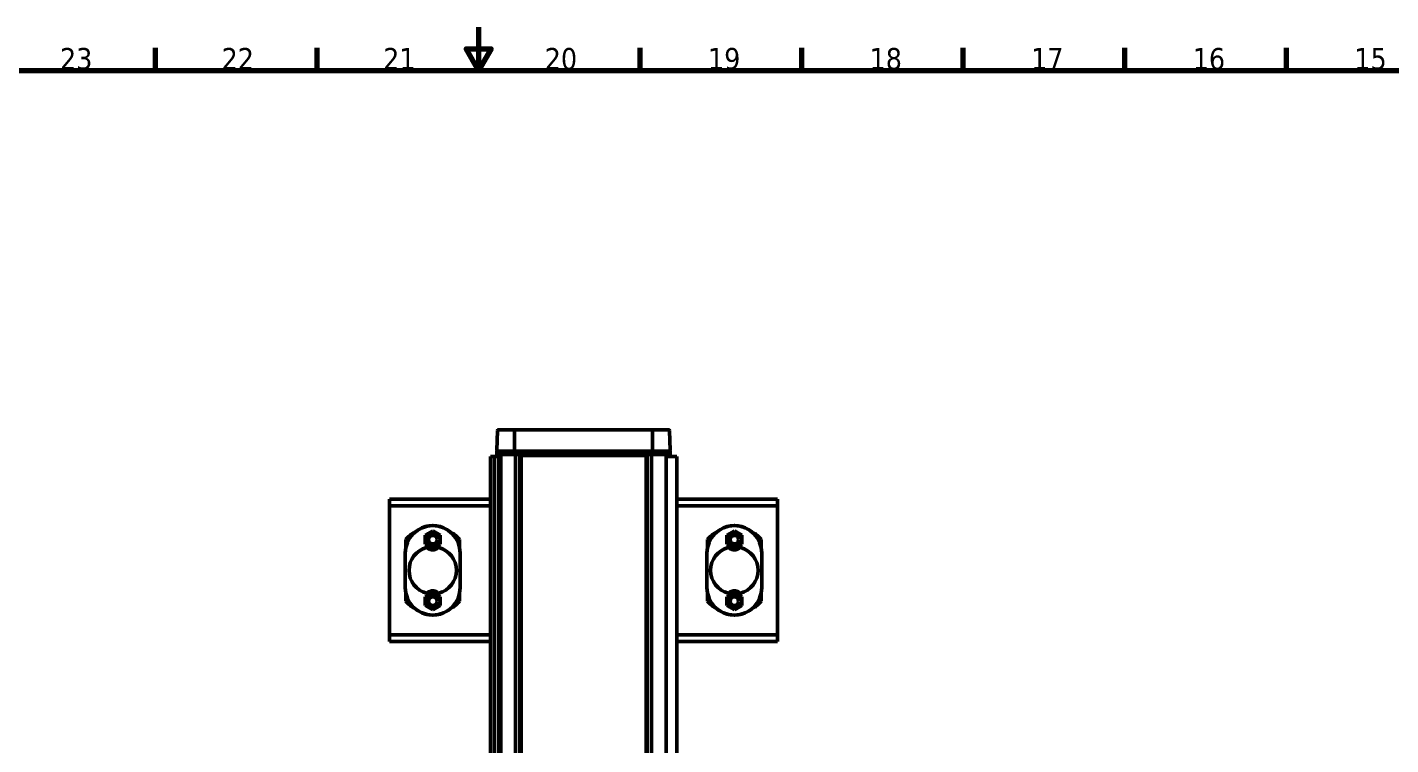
# Model space of a CAD drawing. Header units: millimetres. Extents: x 0 to 3000, y 0 to 3000.
# Drawn here: x 1291 to 1923, y 2667 to 3000 of the extents above; entities that cross this region are included whole.
import ezdxf

# ---------------------------------------------------------------- set-up
doc = ezdxf.new("R2010")
doc.units = ezdxf.units.MM
doc.layers.add('Border (ANSI)', color=7, linetype='Continuous', lineweight=70)
doc.layers.add('Visible (ANSI)', color=7, linetype='Continuous', lineweight=50)
doc.styles.add('Note Text (ANSI)', font='tahoma.ttf')

# ---------------------------------------------------------------- blocks, each defined once
blk = doc.blocks.new('Borders Default Border')
at = {"layer": 'Border (ANSI)'}
for p, q in [((1350, 2980), (1350, 2990.4)), ((1425, 2980), (1425, 2990.4)), ((1575, 2980), (1575, 2990.4)), ((1650, 2980), (1650, 2990.4)), ((1725, 2980), (1725, 2990.4)), ((1800, 2980), (1800, 2990.4)), ((1875, 2980), (1875, 2990.4))]:
    blk.add_line(p, q, dxfattribs=at)
at = {"layer": 'Border (ANSI)', "flags": 128}
for points in [[(1500, 3000), (1500, 2980), (1494.23, 2990), (1505.77, 2990), (1500, 2980)], [(20, 20), (20, 2980), (2980, 2980), (2980, 20), (20, 20)]]:
    blk.add_lwpolyline(points, dxfattribs=at)
at = {"layer": 'Border (ANSI)', "char_height": 10, "attachment_point": 7, "style": 'Note Text (ANSI)'}
for s, insert in [('23', (1305.72, 2980.19)), ('22', (1380.72, 2980.4)), ('21', (1455.72, 2980.4)), ('20', (1530.72, 2980.19)), ('19', (1606.49, 2980.21)), ('18', (1681.49, 2980.17)), ('17', (1756.49, 2980.4)), ('16', (1831.49, 2980.19)), ('15', (1906.49, 2980.19))]:
    blk.add_mtext(s, dxfattribs=dict(at, insert=insert))

msp = doc.modelspace()

# ---------------------------------------------------------------- linework, layer by layer
at = {"layer": 'Visible (ANSI)'}
for p, q in [((1508.7995, 2812.738), (1508.4852, 2803.738)), ((1509.2991, 2813.2206), (1510.9315, 2813.2206)), ((1510.9315, 2813.2206), (1511.2727, 2813.2206)), ((1516.7055, 2811.975), (1516.6977, 2803.738)), ((1516.8079, 2813.2206), (1580.6165, 2813.2206)), ((1580.7189, 2811.975), (1580.7267, 2803.738)), ((1586.152, 2813.2206), (1586.4928, 2813.2206)), ((1586.4928, 2813.2206), (1588.1252, 2813.2206)), ((1588.6249, 2812.738), (1588.9392, 2803.738)), ((1505.5945, 2800.7206), (1507.4117, 2800.7206)), ((1505.5945, 2800.7206), (1505.5945, 1802.7206)), ((1507.4117, 2800.7206), (1509.362, 2800.7206)), ((1507.4117, 1802.7206), (1507.4117, 2800.7206)), ((1508.4617, 2803.2206), (1509.8478, 2803.2206)), ((1508.4617, 2801.7206), (1508.4617, 2803.2206)), ((1509.8478, 2801.7206), (1508.4617, 2801.7206)), ((1508.6399, 2800.7206), (1508.6399, 2801.7206)), ((1508.802, 2800.7206), (1508.802, 2801.7206)), ((1509.2178, 2800.7206), (1509.2178, 2801.7206)), ((1509.3686, 2800.7206), (1509.362, 2800.7206)), ((1509.362, 2800.7206), (1509.362, 1802.7206)), ((1509.8609, 2800.7206), (1509.3686, 2800.7206)), ((1509.5512, 2801.7206), (1509.5512, 2800.7206)), ((1509.8478, 2803.2206), (1510.9978, 2803.2206)), ((1510.9978, 2801.7206), (1509.8478, 2801.7206)), ((1509.8609, 2800.7206), (1510.3747, 2800.7206)), ((1510.3747, 2801.7206), (1510.3747, 1801.7206)), ((1510.9978, 2803.2206), (1512.8418, 2803.2206)), ((1512.611, 2801.7206), (1510.9978, 2801.7206)), ((1512.611, 2801.7206), (1512.9731, 2801.7206)), ((1512.8418, 2803.2206), (1516.6678, 2803.2206)), ((1512.9731, 2801.7206), (1513.1328, 2801.7206)), ((1516.6678, 2801.7206), (1513.1328, 2801.7206)), ((1516.6678, 2803.2206), (1516.6678, 2801.7206)), ((1535.8978, 2803.2206), (1516.6678, 2803.2206)), ((1535.8978, 2801.7206), (1516.6678, 2801.7206)), ((1517.1714, 2801.7206), (1517.1714, 1801.7206)), ((1519.4668, 2801.4706), (1519.2168, 2801.2206)), ((1519.2168, 1802.2206), (1519.2168, 2801.2206)), ((1519.7168, 2801.7206), (1519.4668, 2801.4706)), ((1519.4668, 2801.4706), (1519.7168, 2801.2206)), ((1519.7168, 2801.2206), (1577.7168, 2801.2206)), ((1519.7168, 1802.2206), (1519.7168, 2801.2206)), ((1561.5269, 2803.2206), (1535.8978, 2803.2206)), ((1561.5269, 2801.7206), (1535.8978, 2801.7206)), ((1580.7569, 2803.2206), (1561.5269, 2803.2206)), ((1580.7569, 2801.7206), (1561.5269, 2801.7206)), ((1577.9668, 2801.4706), (1577.7168, 2801.7206)), ((1577.7168, 2801.2206), (1577.9668, 2801.4706)), ((1577.7168, 2801.2206), (1577.7168, 1802.2206)), ((1577.9668, 2801.4706), (1578.2168, 2801.2206)), ((1578.2168, 2801.2206), (1578.2168, 1802.2206)), ((1580.2621, 1801.7206), (1580.2621, 2801.7206)), ((1580.7569, 2803.2206), (1584.5828, 2803.2206)), ((1580.7569, 2801.7206), (1580.7569, 2803.2206)), ((1584.2659, 2801.7206), (1580.7569, 2801.7206)), ((1584.2659, 2801.7206), (1584.4604, 2801.7206)), ((1584.4604, 2801.7206), (1584.889, 2801.7206)), ((1584.5828, 2803.2206), (1586.4269, 2803.2206)), ((1586.4269, 2801.7206), (1584.889, 2801.7206)), ((1586.4269, 2803.2206), (1587.5769, 2803.2206)), ((1587.5769, 2801.7206), (1586.4269, 2801.7206)), ((1587.0588, 1801.7206), (1587.0588, 2801.7206)), ((1587.0588, 2800.7206), (1588.5002, 2800.7206)), ((1587.5769, 2803.2206), (1588.9629, 2803.2206)), ((1588.9629, 2801.7206), (1587.5769, 2801.7206)), ((1587.8823, 2800.7206), (1587.8823, 2801.7206)), ((1588.2157, 2801.7206), (1588.2157, 2800.7206)), ((1588.5002, 2800.7206), (1589.9748, 2800.7206)), ((1588.6315, 2801.7206), (1588.6315, 2800.7206)), ((1588.7936, 2800.7206), (1588.7936, 2801.7206)), ((1588.9629, 2801.7206), (1588.9629, 2803.2206)), ((1589.9748, 2800.7206), (1592.0391, 2800.7206)), ((1592.0391, 2800.7206), (1592.0391, 1802.7206)), ((1458.7168, 2777.9206), (1458.7168, 2780.9206)), ((1458.7168, 2780.9206), (1460.5493, 2780.9206)), ((1505.5945, 2780.9206), (1460.5493, 2780.9206)), ((1636.8843, 2780.9206), (1592.0391, 2780.9206)), ((1636.8843, 2780.9206), (1638.7168, 2780.9206)), ((1638.7168, 2780.9206), (1638.7168, 2777.9206)), ((1458.7168, 2717.9206), (1458.7168, 2777.9206)), ((1460.5493, 2777.9206), (1458.7168, 2777.9206)), ((1460.5493, 2777.9206), (1505.5945, 2777.9206)), ((1592.0391, 2777.9206), (1636.8843, 2777.9206)), ((1638.7168, 2777.9206), (1636.8843, 2777.9206)), ((1638.7168, 2777.9206), (1638.7168, 2717.9206)), ((1475.2168, 2764.1913), (1478.7168, 2766.212)), ((1478.7168, 2766.212), (1482.2168, 2764.1913)), ((1615.2168, 2764.1913), (1618.7168, 2766.212)), ((1618.7168, 2766.212), (1622.2168, 2764.1913)), ((1466.2168, 2762.1906), (1466.2168, 2758.433)), ((1467.4668, 2762.1706), (1467.4668, 2761.9206)), ((1475.2168, 2760.1498), (1475.2168, 2764.1913)), ((1478.7168, 2758.1291), (1475.2168, 2760.1498)), ((1482.2168, 2760.1498), (1478.7168, 2758.1291)), ((1482.2168, 2764.1913), (1482.2168, 2760.1498)), ((1489.9668, 2761.9206), (1489.9668, 2762.1706)), ((1491.2168, 2758.433), (1491.2168, 2762.1906)), ((1606.2168, 2762.1906), (1606.2168, 2758.433)), ((1607.4668, 2762.1706), (1607.4668, 2761.9206)), ((1615.2168, 2760.1498), (1615.2168, 2764.1913)), ((1618.7168, 2758.1291), (1615.2168, 2760.1498)), ((1622.2168, 2760.1498), (1618.7168, 2758.1291)), ((1622.2168, 2764.1913), (1622.2168, 2760.1498)), ((1629.9668, 2761.9206), (1629.9668, 2762.1706)), ((1631.2168, 2758.433), (1631.2168, 2762.1906)), ((1465.9668, 2755.9206), (1465.9668, 2739.9206)), ((1491.4668, 2739.9206), (1491.4668, 2755.9206)), ((1605.9668, 2755.9206), (1605.9668, 2739.9206)), ((1631.4668, 2739.9206), (1631.4668, 2755.9206)), ((1466.2168, 2737.4081), (1466.2168, 2733.6506)), ((1475.2168, 2735.6913), (1478.7168, 2737.712)), ((1475.2168, 2731.6498), (1475.2168, 2735.6913)), ((1478.7168, 2737.712), (1482.2168, 2735.6913)), ((1482.2168, 2735.6913), (1482.2168, 2731.6498)), ((1491.2168, 2733.6506), (1491.2168, 2737.4081)), ((1606.2168, 2737.4081), (1606.2168, 2733.6506)), ((1615.2168, 2735.6913), (1618.7168, 2737.712)), ((1615.2168, 2731.6498), (1615.2168, 2735.6913)), ((1618.7168, 2737.712), (1622.2168, 2735.6913)), ((1622.2168, 2735.6913), (1622.2168, 2731.6498)), ((1631.2168, 2733.6506), (1631.2168, 2737.4081)), ((1467.4668, 2733.9206), (1467.4668, 2733.6706)), ((1478.7168, 2729.6291), (1475.2168, 2731.6498)), ((1482.2168, 2731.6498), (1478.7168, 2729.6291)), ((1489.9668, 2733.6706), (1489.9668, 2733.9206)), ((1607.4668, 2733.9206), (1607.4668, 2733.6706)), ((1618.7168, 2729.6291), (1615.2168, 2731.6498)), ((1622.2168, 2731.6498), (1618.7168, 2729.6291)), ((1629.9668, 2733.6706), (1629.9668, 2733.9206)), ((1458.7168, 2717.9206), (1460.5493, 2717.9206)), ((1458.7168, 2714.9206), (1458.7168, 2717.9206)), ((1505.5945, 2717.9206), (1460.5493, 2717.9206)), ((1636.8843, 2717.9206), (1592.0391, 2717.9206)), ((1636.8843, 2717.9206), (1638.7168, 2717.9206)), ((1638.7168, 2717.9206), (1638.7168, 2714.9206)), ((1460.5493, 2714.9206), (1458.7168, 2714.9206)), ((1460.5493, 2714.9206), (1505.5945, 2714.9206)), ((1592.0391, 2714.9206), (1636.8843, 2714.9206)), ((1638.7168, 2714.9206), (1636.8843, 2714.9206))]:
    msp.add_line(p, q, dxfattribs=at)
for centre, radius in [((1478.7168, 2762.1706), 3.4442), ((1478.7168, 2762.1706), 2), ((1618.7168, 2762.1706), 3.4442), ((1618.7168, 2762.1706), 2), ((1478.7168, 2733.6706), 3.4442), ((1478.7168, 2733.6706), 2), ((1618.7168, 2733.6706), 3.4442), ((1618.7168, 2733.6706), 2)]:
    msp.add_circle(centre, radius, dxfattribs=at)
for centre, radius, start, end in [((1509.2991, 2812.7206), 0.5, 90, 178), ((1588.1252, 2812.7206), 0.5, 2, 90), ((1508.9849, 2803.7206), 0.5, 178, 270), ((1588.4395, 2803.7206), 0.5, 270, 2), ((1478.7168, 2755.9206), 12.75, 0, 180), ((1478.7168, 2751.4202), 16.5, 120.0559471, 139.2509456), ((1478.7168, 2755.685), 12.9856, 29.9632651, 150.0367349), ((1478.7168, 2751.4202), 16.5, 40.7490544, 59.9440529), ((1618.7168, 2755.9206), 12.75, 0, 180), ((1618.7168, 2751.4202), 16.5, 120.0559471, 139.2509456), ((1618.7168, 2755.685), 12.9856, 29.9632651, 150.0367349), ((1618.7168, 2751.4202), 16.5, 40.7490544, 59.9440529), ((1478.7168, 2747.9206), 11, 104.8976657, 255.1023343), ((1476.0173, 2758.0676), 0.5, 43.9569467, 104.8976657), ((1481.4162, 2758.0676), 0.5, 75.1023344, 136.0430533), ((1478.7168, 2747.9206), 11, 284.8976657, 75.1023343), ((1618.7168, 2747.9206), 11, 104.8976657, 255.1023343), ((1616.0173, 2758.0676), 0.5, 43.9569467, 104.8976657), ((1621.4162, 2758.0676), 0.5, 75.1023344, 136.0430533), ((1618.7168, 2747.9206), 11, 284.8976657, 75.1023343), ((1478.7168, 2739.9206), 12.75, 180, 0), ((1476.0173, 2737.7735), 0.5, 255.1023344, 316.0430533), ((1481.4162, 2737.7735), 0.5, 223.9569467, 284.8976657), ((1618.7168, 2739.9206), 12.75, 180, 0), ((1616.0173, 2737.7735), 0.5, 255.1023344, 316.0430533), ((1621.4162, 2737.7735), 0.5, 223.9569467, 284.8976657), ((1478.7168, 2744.4209), 16.5, 220.7490544, 239.9440529), ((1478.7168, 2740.1561), 12.9856, 209.9632651, 330.0367349), ((1478.7168, 2744.4209), 16.5, 300.0559471, 319.2509456), ((1618.7168, 2744.4209), 16.5, 220.7490544, 239.9440529), ((1618.7168, 2740.1561), 12.9856, 209.9632651, 330.0367349), ((1618.7168, 2744.4209), 16.5, 300.0559471, 319.2509456)]:
    msp.add_arc(centre, radius, start, end, dxfattribs=at)
for points, knots in [([(1516.8079, 2813.2206), (1516.4817, 2813.2206), (1516.1578, 2813.2206), (1515.8396, 2813.2206), (1515.4937, 2813.2206), (1515.1546, 2813.2206), (1514.8281, 2813.2206), (1514.7887, 2813.2206), (1514.7495, 2813.2206), (1514.7104, 2813.2206), (1514.3414, 2813.2206), (1513.989, 2813.2206), (1513.6621, 2813.2206), (1513.4734, 2813.2206), (1513.2932, 2813.2206), (1513.1229, 2813.2206), (1512.9974, 2813.2206), (1512.8772, 2813.2206), (1512.7628, 2813.2206), (1512.4964, 2813.2206), (1512.2613, 2813.2206), (1512.0604, 2813.2206), (1512.0059, 2813.2206), (1511.9539, 2813.2206), (1511.9044, 2813.2206), (1511.7741, 2813.2206), (1511.6616, 2813.2206), (1511.5667, 2813.2206), (1511.4357, 2813.2206), (1511.3384, 2813.2206), (1511.2726, 2813.2206)], [0, 0, 0, 0, 0.11977336, 0.11977336, 0.11977336, 0.25, 0.25, 0.25, 0.26570706, 0.26570706, 0.26570706, 0.41425086, 0.41425086, 0.41425086, 0.5, 0.5, 0.5, 0.56313334, 0.56313334, 0.56313334, 0.71008488, 0.71008488, 0.71008488, 0.75, 0.75, 0.75, 0.85499872, 0.85499872, 0.85499872, 1, 1, 1, 1]), ([(1516.7052, 2811.975), (1516.7049, 2812.0126), (1516.706, 2812.0506), (1516.708, 2812.089), (1516.7101, 2812.1314), (1516.7133, 2812.1743), (1516.7171, 2812.2178), (1516.7243, 2812.3007), (1516.7339, 2812.3857), (1516.7455, 2812.4729), (1516.7571, 2812.5602), (1516.7708, 2812.6497), (1516.786, 2812.7416)], [0, 0, 0, 0, 0.15861572, 0.15861572, 0.15861572, 0.33333333, 0.33333333, 0.33333333, 0.66666667, 0.66666667, 0.66666667, 1, 1, 1, 1]), ([(1516.8079, 2813.2206), (1516.8049, 2813.2206), (1516.8022, 2813.2065), (1516.7993, 2813.1797), (1516.7964, 2813.1529), (1516.7934, 2813.113), (1516.7917, 2813.0653), (1516.79, 2813.0176), (1516.7897, 2812.9622), (1516.7887, 2812.9064), (1516.7877, 2812.8506), (1516.7861, 2812.7945), (1516.786, 2812.7416)], [0, 0, 0, 0, 0.25, 0.25, 0.25, 0.5, 0.5, 0.5, 0.75, 0.75, 0.75, 0.999999985, 0.999999985, 0.999999985, 0.999999985]), ([(1586.1519, 2813.2206), (1586.088, 2813.2206), (1585.9939, 2813.2206), (1585.8679, 2813.2206), (1585.7708, 2813.2206), (1585.6548, 2813.2206), (1585.5199, 2813.2206), (1585.498, 2813.2206), (1585.4756, 2813.2206), (1585.4527, 2813.2206), (1585.2839, 2813.2206), (1585.0882, 2813.2206), (1584.8671, 2813.2206), (1584.6935, 2813.2206), (1584.5043, 2813.2206), (1584.3012, 2813.2206), (1584.2247, 2813.2206), (1584.1461, 2813.2206), (1584.0656, 2813.2206), (1583.777, 2813.2206), (1583.4641, 2813.2206), (1583.1338, 2813.2206), (1582.959, 2813.2206), (1582.7793, 2813.2206), (1582.5959, 2813.2206), (1582.4564, 2813.2206), (1582.3147, 2813.2206), (1582.1711, 2813.2206), (1581.8763, 2813.2206), (1581.5737, 2813.2206), (1581.2671, 2813.2206), (1581.0519, 2813.2206), (1580.8347, 2813.2206), (1580.6165, 2813.2206)], [0, 0, 0, 0, 0.14125659, 0.14125659, 0.14125659, 0.25, 0.25, 0.25, 0.26764249, 0.26764249, 0.26764249, 0.39782167, 0.39782167, 0.39782167, 0.5, 0.5, 0.5, 0.53854111, 0.53854111, 0.53854111, 0.67683056, 0.67683056, 0.67683056, 0.75, 0.75, 0.75, 0.80561379, 0.80561379, 0.80561379, 0.91984505, 0.91984505, 0.91984505, 1, 1, 1, 1]), ([(1580.6165, 2813.2206), (1580.6165, 2813.2206), (1580.6166, 2813.2205), (1580.6181, 2813.2202), (1580.6196, 2813.2167), (1580.6225, 2813.2029), (1580.624, 2813.1922), (1580.628, 2813.1522), (1580.6303, 2813.1151), (1580.6342, 2813.0228), (1580.6357, 2812.9686), (1580.6377, 2812.8559), (1580.6383, 2812.7992), (1580.6384, 2812.7416)], [-0.000440959, -0.000440959, -0.000440959, -0.000440959, 0, 0, 0.0098668637, 0.0098668637, 0.0203266011, 0.0203266011, 0.0396875807, 0.0396875807, 0.058922503, 0.058922503, 0.0762133744, 0.0762133744, 0.0762133744, 0.0762133744]), ([(1580.6384, 2812.7416), (1580.6599, 2812.6116), (1580.6801, 2812.4748), (1580.708, 2812.2256), (1580.7188, 2812.0945), (1580.7192, 2811.975)], [0.0000018902, 0.0000018902, 0.0000018902, 0.0000018902, 0.0395625654, 0.0395625654, 0.0751405825, 0.0751405825, 0.0751405825, 0.0751405825]), ([(1516.6977, 2803.738), (1516.6977, 2803.7322), (1516.6977, 2803.7264), (1516.6977, 2803.6555), (1516.698, 2803.591), (1516.6994, 2803.4706), (1516.7003, 2803.4158), (1516.7028, 2803.3231), (1516.7043, 2803.2861), (1516.7076, 2803.2346), (1516.7094, 2803.221), (1516.7112, 2803.2206), (1516.7112, 2803.2206), (1516.7113, 2803.2206)], [-0.0802330293, -0.0802330293, -0.0802330293, -0.0802330293, -0.0784862706, -0.0784862706, -0.0589604978, -0.0589604978, -0.0394309214, -0.0394309214, -0.0198938425, -0.0198938425, 0, 0, 0.0003172842, 0.0003172842, 0.0003172842, 0.0003172842]), ([(1580.7267, 2803.738), (1580.7267, 2803.7322), (1580.7267, 2803.7264), (1580.7267, 2803.6555), (1580.7264, 2803.591), (1580.725, 2803.4706), (1580.724, 2803.4158), (1580.7215, 2803.3231), (1580.7201, 2803.2861), (1580.7168, 2803.2346), (1580.715, 2803.221), (1580.7131, 2803.2206), (1580.7131, 2803.2206), (1580.7131, 2803.2206)], [0.076739512, 0.076739512, 0.076739512, 0.076739512, 0.0784862706, 0.0784862706, 0.0980120435, 0.0980120435, 0.1175416199, 0.1175416199, 0.1370786988, 0.1370786988, 0.1569725413, 0.1569725413, 0.1572898255, 0.1572898255, 0.1572898255, 0.1572898255]), ([(1478.7168, 2757.4206), (1478.6431, 2757.4206), (1478.5694, 2757.4231), (1478.4969, 2757.428), (1478.446, 2757.4314), (1478.3957, 2757.4361), (1478.3462, 2757.4418), (1478.2918, 2757.448), (1478.2385, 2757.4555), (1478.1865, 2757.4641), (1478.124, 2757.4744), (1478.0636, 2757.4863), (1478.0053, 2757.4994), (1477.9613, 2757.5093), (1477.9186, 2757.5198), (1477.8772, 2757.5309), (1477.8182, 2757.5466), (1477.7619, 2757.5635), (1477.7081, 2757.581), (1477.662, 2757.5961), (1477.6177, 2757.6117), (1477.5753, 2757.6276), (1477.5336, 2757.6433), (1477.4936, 2757.6592), (1477.4552, 2757.6754), (1477.398, 2757.6995), (1477.3443, 2757.724), (1477.2939, 2757.7486), (1477.208, 2757.7904), (1477.1315, 2757.8322), (1477.0625, 2757.873), (1477.055, 2757.8775), (1477.0476, 2757.8819), (1477.0403, 2757.8863), (1476.9563, 2757.9369), (1476.8838, 2757.9857), (1476.8203, 2758.0313), (1476.8085, 2758.0397), (1476.7971, 2758.048), (1476.786, 2758.0562), (1476.7295, 2758.098), (1476.6807, 2758.1368), (1476.6381, 2758.1722), (1476.623, 2758.1848), (1476.6087, 2758.1969), (1476.5951, 2758.2086), (1476.5574, 2758.2411), (1476.5254, 2758.2702), (1476.4984, 2758.2954), (1476.4884, 2758.3047), (1476.4791, 2758.3135), (1476.4705, 2758.3218), (1476.4436, 2758.3475), (1476.423, 2758.368), (1476.408, 2758.3831), (1476.3873, 2758.4041), (1476.3772, 2758.4147), (1476.3772, 2758.4147)], [0, 0, 0, 0, 0.036716069, 0.036716069, 0.036716069, 0.0625, 0.0625, 0.0625, 0.090871457, 0.090871457, 0.090871457, 0.125, 0.125, 0.125, 0.15078232, 0.15078232, 0.15078232, 0.1875, 0.1875, 0.1875, 0.219021588, 0.219021588, 0.219021588, 0.25, 0.25, 0.25, 0.296259942, 0.296259942, 0.296259942, 0.375, 0.375, 0.375, 0.383566659, 0.383566659, 0.383566659, 0.481823611, 0.481823611, 0.481823611, 0.5, 0.5, 0.5, 0.592241502, 0.592241502, 0.592241502, 0.625, 0.625, 0.625, 0.716240471, 0.716240471, 0.716240471, 0.75, 0.75, 0.75, 0.854798454, 0.854798454, 0.854798454, 1, 1, 1, 1]), ([(1481.0563, 2758.4147), (1481.0563, 2758.4147), (1481.0462, 2758.404), (1481.0253, 2758.3829), (1481.0103, 2758.3678), (1480.9898, 2758.3474), (1480.9631, 2758.3218), (1480.9542, 2758.3133), (1480.9447, 2758.3043), (1480.9344, 2758.2948), (1480.9076, 2758.2697), (1480.8759, 2758.2409), (1480.8384, 2758.2086), (1480.8245, 2758.1966), (1480.8097, 2758.1841), (1480.7942, 2758.1712), (1480.7519, 2758.1361), (1480.7035, 2758.0975), (1480.6475, 2758.0562), (1480.6358, 2758.0476), (1480.6238, 2758.0388), (1480.6114, 2758.0299), (1480.5477, 2757.9842), (1480.475, 2757.9355), (1480.3908, 2757.8849), (1480.3843, 2757.8809), (1480.3777, 2757.877), (1480.371, 2757.8731), (1480.3013, 2757.8318), (1480.2238, 2757.7895), (1480.1368, 2757.7472), (1480.0872, 2757.7231), (1480.0345, 2757.699), (1479.9783, 2757.6754), (1479.939, 2757.6588), (1479.8979, 2757.6424), (1479.855, 2757.6264), (1479.8136, 2757.6109), (1479.7704, 2757.5957), (1479.7254, 2757.581), (1479.6705, 2757.5631), (1479.613, 2757.5459), (1479.5526, 2757.5299), (1479.5124, 2757.5192), (1479.4709, 2757.509), (1479.4282, 2757.4994), (1479.3684, 2757.486), (1479.3064, 2757.4738), (1479.2422, 2757.4633), (1479.1918, 2757.4551), (1479.14, 2757.4478), (1479.0873, 2757.4418), (1479.0358, 2757.4358), (1478.9833, 2757.4311), (1478.9302, 2757.4276), (1478.8597, 2757.4229), (1478.7882, 2757.4206), (1478.7168, 2757.4206)], [0.000000004, 0.000000004, 0.000000004, 0.000000004, 0.145631844, 0.145631844, 0.145631844, 0.25, 0.25, 0.25, 0.284513853, 0.284513853, 0.284513853, 0.375, 0.375, 0.375, 0.408669076, 0.408669076, 0.408669076, 0.5, 0.5, 0.5, 0.519145547, 0.519145547, 0.519145547, 0.617383232, 0.617383232, 0.617383232, 0.625, 0.625, 0.625, 0.704615119, 0.704615119, 0.704615119, 0.75, 0.75, 0.75, 0.781782777, 0.781782777, 0.781782777, 0.8125, 0.8125, 0.8125, 0.849996058, 0.849996058, 0.849996058, 0.875, 0.875, 0.875, 0.910004574, 0.910004574, 0.910004574, 0.9375, 0.9375, 0.9375, 0.964377385, 0.964377385, 0.964377385, 1, 1, 1, 1]), ([(1618.7168, 2757.4206), (1618.6431, 2757.4206), (1618.5694, 2757.4231), (1618.4969, 2757.428), (1618.446, 2757.4314), (1618.3957, 2757.4361), (1618.3462, 2757.4418), (1618.2918, 2757.448), (1618.2385, 2757.4555), (1618.1865, 2757.4641), (1618.124, 2757.4744), (1618.0636, 2757.4863), (1618.0053, 2757.4994), (1617.9613, 2757.5093), (1617.9186, 2757.5198), (1617.8772, 2757.5309), (1617.8182, 2757.5466), (1617.7619, 2757.5635), (1617.7081, 2757.581), (1617.662, 2757.5961), (1617.6177, 2757.6117), (1617.5753, 2757.6276), (1617.5336, 2757.6433), (1617.4936, 2757.6592), (1617.4552, 2757.6754), (1617.398, 2757.6995), (1617.3443, 2757.724), (1617.2939, 2757.7486), (1617.208, 2757.7904), (1617.1315, 2757.8322), (1617.0625, 2757.873), (1617.055, 2757.8775), (1617.0476, 2757.8819), (1617.0403, 2757.8863), (1616.9563, 2757.9369), (1616.8838, 2757.9857), (1616.8203, 2758.0313), (1616.8085, 2758.0397), (1616.7971, 2758.048), (1616.786, 2758.0562), (1616.7295, 2758.098), (1616.6807, 2758.1368), (1616.6381, 2758.1722), (1616.623, 2758.1848), (1616.6087, 2758.1969), (1616.5951, 2758.2086), (1616.5574, 2758.2411), (1616.5254, 2758.2702), (1616.4984, 2758.2954), (1616.4884, 2758.3047), (1616.4791, 2758.3135), (1616.4705, 2758.3218), (1616.4436, 2758.3475), (1616.423, 2758.368), (1616.408, 2758.3831), (1616.3873, 2758.4041), (1616.3772, 2758.4147), (1616.3772, 2758.4147)], [0, 0, 0, 0, 0.036716069, 0.036716069, 0.036716069, 0.0625, 0.0625, 0.0625, 0.090871457, 0.090871457, 0.090871457, 0.125, 0.125, 0.125, 0.15078232, 0.15078232, 0.15078232, 0.1875, 0.1875, 0.1875, 0.219021588, 0.219021588, 0.219021588, 0.25, 0.25, 0.25, 0.296259942, 0.296259942, 0.296259942, 0.375, 0.375, 0.375, 0.383566659, 0.383566659, 0.383566659, 0.481823611, 0.481823611, 0.481823611, 0.5, 0.5, 0.5, 0.592241502, 0.592241502, 0.592241502, 0.625, 0.625, 0.625, 0.716240471, 0.716240471, 0.716240471, 0.75, 0.75, 0.75, 0.854798454, 0.854798454, 0.854798454, 1, 1, 1, 1]), ([(1621.0563, 2758.4147), (1621.0563, 2758.4147), (1621.0462, 2758.404), (1621.0253, 2758.3829), (1621.0103, 2758.3678), (1620.9898, 2758.3474), (1620.9631, 2758.3218), (1620.9542, 2758.3133), (1620.9447, 2758.3043), (1620.9344, 2758.2948), (1620.9076, 2758.2697), (1620.8759, 2758.2409), (1620.8384, 2758.2086), (1620.8245, 2758.1966), (1620.8097, 2758.1841), (1620.7942, 2758.1712), (1620.7519, 2758.1361), (1620.7035, 2758.0975), (1620.6475, 2758.0562), (1620.6358, 2758.0476), (1620.6238, 2758.0388), (1620.6114, 2758.0299), (1620.5477, 2757.9842), (1620.475, 2757.9355), (1620.3908, 2757.8849), (1620.3843, 2757.8809), (1620.3777, 2757.877), (1620.371, 2757.8731), (1620.3013, 2757.8318), (1620.2238, 2757.7895), (1620.1368, 2757.7472), (1620.0872, 2757.7231), (1620.0345, 2757.699), (1619.9783, 2757.6754), (1619.939, 2757.6588), (1619.8979, 2757.6424), (1619.855, 2757.6264), (1619.8136, 2757.6109), (1619.7704, 2757.5957), (1619.7254, 2757.581), (1619.6705, 2757.5631), (1619.613, 2757.5459), (1619.5526, 2757.5299), (1619.5124, 2757.5192), (1619.4709, 2757.509), (1619.4282, 2757.4994), (1619.3684, 2757.486), (1619.3064, 2757.4738), (1619.2422, 2757.4633), (1619.1918, 2757.4551), (1619.14, 2757.4478), (1619.0873, 2757.4418), (1619.0358, 2757.4358), (1618.9833, 2757.4311), (1618.9302, 2757.4276), (1618.8597, 2757.4229), (1618.7882, 2757.4206), (1618.7168, 2757.4206)], [0.000000004, 0.000000004, 0.000000004, 0.000000004, 0.145631844, 0.145631844, 0.145631844, 0.25, 0.25, 0.25, 0.284513853, 0.284513853, 0.284513853, 0.375, 0.375, 0.375, 0.408669076, 0.408669076, 0.408669076, 0.5, 0.5, 0.5, 0.519145547, 0.519145547, 0.519145547, 0.617383232, 0.617383232, 0.617383232, 0.625, 0.625, 0.625, 0.704615119, 0.704615119, 0.704615119, 0.75, 0.75, 0.75, 0.781782777, 0.781782777, 0.781782777, 0.8125, 0.8125, 0.8125, 0.849996058, 0.849996058, 0.849996058, 0.875, 0.875, 0.875, 0.910004574, 0.910004574, 0.910004574, 0.9375, 0.9375, 0.9375, 0.964377385, 0.964377385, 0.964377385, 1, 1, 1, 1]), ([(1476.3772, 2737.4264), (1476.3772, 2737.4264), (1476.3873, 2737.4371), (1476.4082, 2737.4582), (1476.4232, 2737.4733), (1476.4437, 2737.4937), (1476.4705, 2737.5193), (1476.4793, 2737.5278), (1476.4888, 2737.5368), (1476.4991, 2737.5463), (1476.5259, 2737.5714), (1476.5577, 2737.6002), (1476.5951, 2737.6325), (1476.6091, 2737.6445), (1476.6238, 2737.657), (1476.6394, 2737.6699), (1476.6816, 2737.7051), (1476.73, 2737.7436), (1476.786, 2737.7849), (1476.7977, 2737.7935), (1476.8098, 2737.8023), (1476.8222, 2737.8112), (1476.8858, 2737.8569), (1476.9585, 2737.9056), (1477.0427, 2737.9563), (1477.0493, 2737.9602), (1477.0559, 2737.9641), (1477.0625, 2737.9681), (1477.1323, 2738.0093), (1477.2097, 2738.0516), (1477.2967, 2738.0939), (1477.3463, 2738.118), (1477.399, 2738.1421), (1477.4552, 2738.1657), (1477.4946, 2738.1823), (1477.5356, 2738.1987), (1477.5785, 2738.2147), (1477.62, 2738.2302), (1477.6631, 2738.2454), (1477.7081, 2738.2601), (1477.763, 2738.278), (1477.8206, 2738.2952), (1477.8809, 2738.3112), (1477.9212, 2738.3219), (1477.9627, 2738.3322), (1478.0053, 2738.3417), (1478.0651, 2738.3551), (1478.1271, 2738.3673), (1478.1913, 2738.3778), (1478.2418, 2738.3861), (1478.2935, 2738.3933), (1478.3462, 2738.3993), (1478.3978, 2738.4053), (1478.4502, 2738.41), (1478.5034, 2738.4135), (1478.5738, 2738.4182), (1478.6453, 2738.4205), (1478.7168, 2738.4205)], [0.000000001, 0.000000001, 0.000000001, 0.000000001, 0.145631844, 0.145631844, 0.145631844, 0.25, 0.25, 0.25, 0.284513853, 0.284513853, 0.284513853, 0.375, 0.375, 0.375, 0.408669076, 0.408669076, 0.408669076, 0.5, 0.5, 0.5, 0.519145547, 0.519145547, 0.519145547, 0.617383232, 0.617383232, 0.617383232, 0.625, 0.625, 0.625, 0.704615119, 0.704615119, 0.704615119, 0.75, 0.75, 0.75, 0.781782777, 0.781782777, 0.781782777, 0.8125, 0.8125, 0.8125, 0.849996058, 0.849996058, 0.849996058, 0.875, 0.875, 0.875, 0.910004574, 0.910004574, 0.910004574, 0.9375, 0.9375, 0.9375, 0.964377385, 0.964377385, 0.964377385, 1, 1, 1, 1]), ([(1478.7168, 2738.4205), (1478.7904, 2738.4205), (1478.8641, 2738.418), (1478.9366, 2738.4131), (1478.9876, 2738.4097), (1479.0379, 2738.405), (1479.0873, 2738.3993), (1479.1417, 2738.3931), (1479.1951, 2738.3856), (1479.247, 2738.377), (1479.3095, 2738.3667), (1479.3699, 2738.3548), (1479.4282, 2738.3417), (1479.4722, 2738.3319), (1479.5149, 2738.3213), (1479.5564, 2738.3102), (1479.6153, 2738.2945), (1479.6717, 2738.2776), (1479.7254, 2738.2601), (1479.7716, 2738.245), (1479.8158, 2738.2294), (1479.8583, 2738.2135), (1479.9, 2738.1978), (1479.9399, 2738.1819), (1479.9783, 2738.1657), (1480.0356, 2738.1416), (1480.0892, 2738.1171), (1480.1397, 2738.0925), (1480.2255, 2738.0507), (1480.302, 2738.0089), (1480.371, 2737.9681), (1480.3785, 2737.9636), (1480.3859, 2737.9592), (1480.3932, 2737.9548), (1480.4773, 2737.9042), (1480.5498, 2737.8555), (1480.6132, 2737.8099), (1480.625, 2737.8014), (1480.6364, 2737.7931), (1480.6475, 2737.7849), (1480.704, 2737.7432), (1480.7529, 2737.7043), (1480.7954, 2737.6689), (1480.8105, 2737.6563), (1480.8248, 2737.6442), (1480.8384, 2737.6325), (1480.8762, 2737.6), (1480.9081, 2737.5709), (1480.9351, 2737.5457), (1480.9451, 2737.5364), (1480.9544, 2737.5276), (1480.9631, 2737.5193), (1480.9899, 2737.4936), (1481.0105, 2737.4731), (1481.0255, 2737.458), (1481.0463, 2737.437), (1481.0563, 2737.4264), (1481.0563, 2737.4264)], [0, 0, 0, 0, 0.03671607, 0.03671607, 0.03671607, 0.0625, 0.0625, 0.0625, 0.09087146, 0.09087146, 0.09087146, 0.125, 0.125, 0.125, 0.15078232, 0.15078232, 0.15078232, 0.1875, 0.1875, 0.1875, 0.21902159, 0.21902159, 0.21902159, 0.25, 0.25, 0.25, 0.29625994, 0.29625994, 0.29625994, 0.375, 0.375, 0.375, 0.38356666, 0.38356666, 0.38356666, 0.48182361, 0.48182361, 0.48182361, 0.5, 0.5, 0.5, 0.5922415, 0.5922415, 0.5922415, 0.625, 0.625, 0.625, 0.71624047, 0.71624047, 0.71624047, 0.75, 0.75, 0.75, 0.85479845, 0.85479845, 0.85479845, 1, 1, 1, 1]), ([(1616.3772, 2737.4264), (1616.3772, 2737.4264), (1616.3873, 2737.4371), (1616.4082, 2737.4582), (1616.4232, 2737.4733), (1616.4437, 2737.4937), (1616.4705, 2737.5193), (1616.4793, 2737.5278), (1616.4888, 2737.5368), (1616.4991, 2737.5463), (1616.5259, 2737.5714), (1616.5577, 2737.6002), (1616.5951, 2737.6325), (1616.6091, 2737.6445), (1616.6238, 2737.657), (1616.6394, 2737.6699), (1616.6816, 2737.7051), (1616.73, 2737.7436), (1616.786, 2737.7849), (1616.7977, 2737.7935), (1616.8098, 2737.8023), (1616.8222, 2737.8112), (1616.8858, 2737.8569), (1616.9585, 2737.9056), (1617.0427, 2737.9563), (1617.0493, 2737.9602), (1617.0559, 2737.9641), (1617.0625, 2737.9681), (1617.1323, 2738.0093), (1617.2097, 2738.0516), (1617.2967, 2738.0939), (1617.3463, 2738.118), (1617.399, 2738.1421), (1617.4552, 2738.1657), (1617.4946, 2738.1823), (1617.5356, 2738.1987), (1617.5785, 2738.2147), (1617.62, 2738.2302), (1617.6631, 2738.2454), (1617.7081, 2738.2601), (1617.763, 2738.278), (1617.8206, 2738.2952), (1617.8809, 2738.3112), (1617.9212, 2738.3219), (1617.9627, 2738.3322), (1618.0053, 2738.3417), (1618.0651, 2738.3551), (1618.1271, 2738.3673), (1618.1913, 2738.3778), (1618.2418, 2738.3861), (1618.2935, 2738.3933), (1618.3462, 2738.3993), (1618.3978, 2738.4053), (1618.4502, 2738.41), (1618.5034, 2738.4135), (1618.5738, 2738.4182), (1618.6453, 2738.4205), (1618.7168, 2738.4205)], [0.000000001, 0.000000001, 0.000000001, 0.000000001, 0.145631844, 0.145631844, 0.145631844, 0.25, 0.25, 0.25, 0.284513853, 0.284513853, 0.284513853, 0.375, 0.375, 0.375, 0.408669076, 0.408669076, 0.408669076, 0.5, 0.5, 0.5, 0.519145547, 0.519145547, 0.519145547, 0.617383232, 0.617383232, 0.617383232, 0.625, 0.625, 0.625, 0.704615119, 0.704615119, 0.704615119, 0.75, 0.75, 0.75, 0.781782777, 0.781782777, 0.781782777, 0.8125, 0.8125, 0.8125, 0.849996058, 0.849996058, 0.849996058, 0.875, 0.875, 0.875, 0.910004574, 0.910004574, 0.910004574, 0.9375, 0.9375, 0.9375, 0.964377385, 0.964377385, 0.964377385, 1, 1, 1, 1]), ([(1618.7168, 2738.4205), (1618.7904, 2738.4205), (1618.8641, 2738.418), (1618.9366, 2738.4131), (1618.9876, 2738.4097), (1619.0379, 2738.405), (1619.0873, 2738.3993), (1619.1417, 2738.3931), (1619.1951, 2738.3856), (1619.247, 2738.377), (1619.3095, 2738.3667), (1619.3699, 2738.3548), (1619.4282, 2738.3417), (1619.4722, 2738.3319), (1619.5149, 2738.3213), (1619.5564, 2738.3102), (1619.6153, 2738.2945), (1619.6717, 2738.2776), (1619.7254, 2738.2601), (1619.7716, 2738.245), (1619.8158, 2738.2294), (1619.8583, 2738.2135), (1619.9, 2738.1978), (1619.9399, 2738.1819), (1619.9783, 2738.1657), (1620.0356, 2738.1416), (1620.0892, 2738.1171), (1620.1397, 2738.0925), (1620.2255, 2738.0507), (1620.302, 2738.0089), (1620.371, 2737.9681), (1620.3785, 2737.9636), (1620.3859, 2737.9592), (1620.3932, 2737.9548), (1620.4773, 2737.9042), (1620.5498, 2737.8555), (1620.6132, 2737.8099), (1620.625, 2737.8014), (1620.6364, 2737.7931), (1620.6475, 2737.7849), (1620.704, 2737.7432), (1620.7529, 2737.7043), (1620.7954, 2737.6689), (1620.8105, 2737.6563), (1620.8248, 2737.6442), (1620.8384, 2737.6325), (1620.8762, 2737.6), (1620.9081, 2737.5709), (1620.9351, 2737.5457), (1620.9451, 2737.5364), (1620.9544, 2737.5276), (1620.9631, 2737.5193), (1620.9899, 2737.4936), (1621.0105, 2737.4731), (1621.0255, 2737.458), (1621.0463, 2737.437), (1621.0563, 2737.4264), (1621.0563, 2737.4264)], [0, 0, 0, 0, 0.03671607, 0.03671607, 0.03671607, 0.0625, 0.0625, 0.0625, 0.09087146, 0.09087146, 0.09087146, 0.125, 0.125, 0.125, 0.15078232, 0.15078232, 0.15078232, 0.1875, 0.1875, 0.1875, 0.21902159, 0.21902159, 0.21902159, 0.25, 0.25, 0.25, 0.29625994, 0.29625994, 0.29625994, 0.375, 0.375, 0.375, 0.38356666, 0.38356666, 0.38356666, 0.48182361, 0.48182361, 0.48182361, 0.5, 0.5, 0.5, 0.5922415, 0.5922415, 0.5922415, 0.625, 0.625, 0.625, 0.71624047, 0.71624047, 0.71624047, 0.75, 0.75, 0.75, 0.85479845, 0.85479845, 0.85479845, 1, 1, 1, 1])]:
    msp.add_open_spline(points, degree=3, knots=knots, dxfattribs=at)

# ---------------------------------------------------------------- block references
msp.add_blockref('Borders Default Border', (0, 0))

doc.saveas('drawing.dxf')
